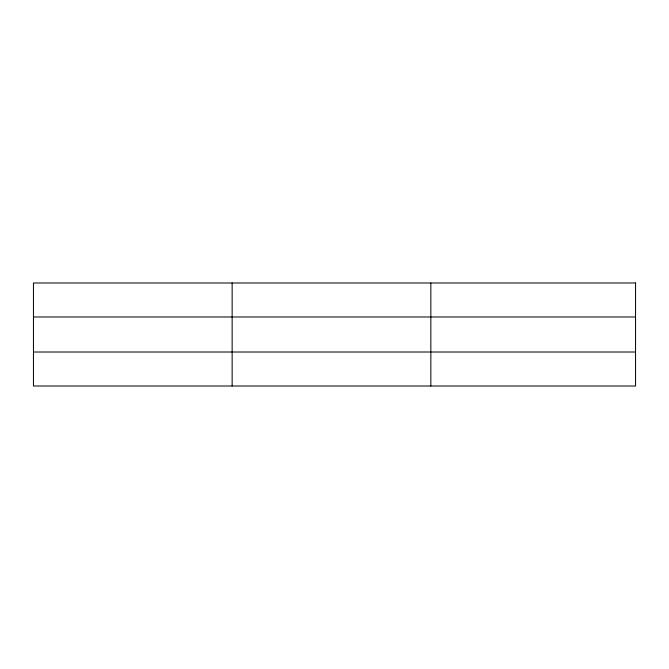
<?xml version="1.0" encoding="UTF-8"?>
<svg xmlns="http://www.w3.org/2000/svg" width="669" height="669" viewBox="0 0 669 669"><rect width="100%" height="100%" fill="white"/><g stroke="black" fill="none" stroke-linecap="round" stroke-linejoin="round"><path stroke-width="1" d="M232.143 282.987L232.143 386.013M430.836 282.987L430.836 386.013M33.45 316.989L635.55 316.989M33.45 352.011L635.55 352.011M635.55 282.987L635.55 386.013L33.45 386.013L33.45 282.987L635.55 282.987"/></g></svg>
